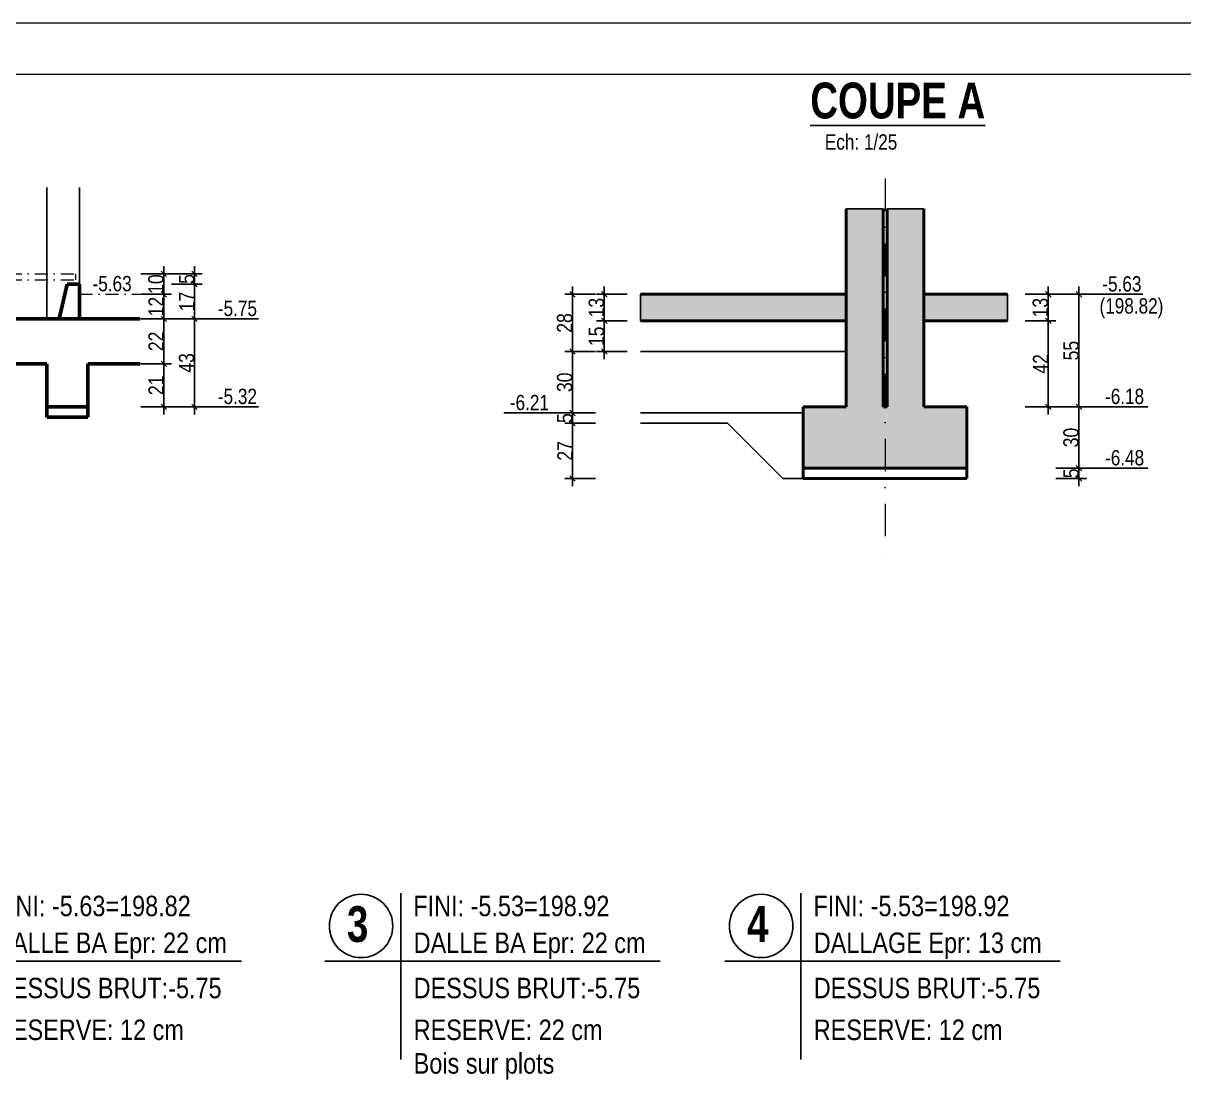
# Model space of a CAD drawing. Header units: centimetres. Extents: x 16433 to 114398, y -50094 to -12305.
# Drawn here: x 30195 to 31329, y -36081 to -35048 of the extents above; entities that cross this region are included whole.
import ezdxf
from ezdxf.enums import TextEntityAlignment as Align

# ---------------------------------------------------------------- set-up
doc = ezdxf.new("R2010")
doc.units = ezdxf.units.CM
doc.header["$LTSCALE"] = 0.5
doc.linetypes.add('TIRETPT2', pattern=[12.7, 6.35, -3.175, 0, -3.175])
doc.linetypes.add('TIRETPTX2', pattern=[50.8, 25.4, -12.7, 0, -12.7])
doc.layers.get('DEFPOINTS').update_dxf_attribs({"linetype": 'CONTINUOUS'})
for name, color, linetype, lineweight in [('01_Cad_1_', 5, 'CONTINUOUS', 9), ('01_murs_coup', 5, 'CONTINUOUS', 60), ('01_tram_axes', 2, 'TIRETPTX2', 9)]:
    doc.layers.add(name, color=color, linetype=linetype, lineweight=lineweight)
for name, color, linetype in [('01_cote_gen', 4, 'CONTINUOUS'), ('01_linteaux', 2, 'CONTINUOUS'), ('01_poch_murs', 253, 'CONTINUOUS'), ('01_texte', 230, 'CONTINUOUS'), ('AA_COTES', 2, 'CONTINUOUS')]:
    doc.layers.add(name, color=color, linetype=linetype)
doc.styles.add('ARIAL NA', font='ARIALN.TTF')
doc.styles.add('impact', font='impact.ttf')
doc.styles.add('MATTE_TXT', font='arial.ttf')
doc.styles.add('STYLE2', font='ARIALN.TTF')
doc.dimstyles.new('JB25', dxfattribs={"dimscale": 0.1, "dimtxt": 150, "dimasz": 15, "dimexe": 0.1, "dimexo": 0.1, "dimgap": 0.09, "dimtad": 1, "dimdec": 1, "dimlfac": 0.5, "dimdsep": 46, "dimtxsty": 'STYLE2', "dimblk1": 'BOND_G', "dimblk2": 'BOND_D', "dimsah": 1, "dimcen": 1.5, "dimdle": 0.01, "dimse1": 1, "dimse2": 1, "dimclrd": 4, "dimclre": 2, "dimclrt": 6, "dimazin": 2, "dimtfac": 2.333333, "dimtdec": 1, "dimtix": 1, "dimtmove": 2, "dimatfit": 3, "dimldrblk": 'BOND_G', "dimfxl": 1, "dimtolj": 1, "dimtzin": 0, "dimarcsym": 0})

# ---------------------------------------------------------------- blocks, each defined once
blk = doc.blocks.new('BOND_G')
at = {"layer": 'AA_COTES', "color": 0}
for p, q in [((0, -5), (0, 15)), ((5, 0), (-5, 0)), ((1.77, 1.77), (-1.77, -1.77))]:
    blk.add_line(p, q, dxfattribs=at)
blk = doc.blocks.new('BOND_D')
at = {"layer": 'AA_COTES', "color": 0}
for p, q in [((5, 0), (-5, 0)), ((-1.77, -1.77), (1.77, 1.77)), ((0, 5), (0, -15))]:
    blk.add_line(p, q, dxfattribs=at)
blk = doc.blocks.new('*D4233')
at = {"layer": '01_cote_gen', "color": 4, "lineweight": -2, "ltscale": 2, "transparency": 16777216}
blk.add_line((31197, -35314.7), (31197, -35337.7), dxfattribs=at)
at = {"layer": 'DEFPOINTS', "color": 0, "ltscale": 2}
for p in [(31157, -35313.2), (31157, -35339.2), (31197, -35339.2)]:
    blk.add_point(p, dxfattribs=at)
at = {"layer": '01_cote_gen', "color": 4, "lineweight": -2, "ltscale": 2, "transparency": 16777216, "xscale": 1.5, "yscale": 1.5, "zscale": 1.5}
for name, p, rotation in [('BOND_G', (31197, -35313.2), 90), ('BOND_D', (31197, -35339.2), 270)]:
    blk.add_blockref(name, p, dxfattribs=dict(at, rotation=rotation))
at = {"layer": '01_cote_gen', "color": 6, "ltscale": 2, "transparency": 16777216, "insert": (31189.3, -35326.2), "char_height": 15, "attachment_point": 5, "rotation": 90, "style": 'STYLE2'}
blk.add_mtext('\\A1;13', dxfattribs=at)
blk = doc.blocks.new('*D4234')
at = {"layer": '01_cote_gen', "color": 4, "lineweight": -2, "ltscale": 2, "transparency": 16777216}
blk.add_line((31227, -35314.7), (31227, -35421.7), dxfattribs=at)
at = {"layer": 'DEFPOINTS', "color": 0, "ltscale": 2}
for p in [(31204.5, -35313.2), (31179, -35423.2), (31227, -35423.2)]:
    blk.add_point(p, dxfattribs=at)
at = {"layer": '01_cote_gen', "color": 4, "lineweight": -2, "ltscale": 2, "transparency": 16777216, "xscale": 1.5, "yscale": 1.5, "zscale": 1.5}
for name, p, rotation in [('BOND_G', (31227, -35313.2), 90), ('BOND_D', (31227, -35423.2), 270)]:
    blk.add_blockref(name, p, dxfattribs=dict(at, rotation=rotation))
at = {"layer": '01_cote_gen', "color": 6, "ltscale": 2, "transparency": 16777216, "insert": (31219.4, -35368.2), "char_height": 15, "attachment_point": 5, "rotation": 90, "style": 'STYLE2'}
blk.add_mtext('\\A1;55', dxfattribs=at)
blk = doc.blocks.new('*D4235')
at = {"layer": '01_cote_gen', "color": 4, "lineweight": -2, "ltscale": 2, "transparency": 16777216}
blk.add_line((31227, -35424.7), (31227, -35481.7), dxfattribs=at)
at = {"layer": 'DEFPOINTS', "color": 0, "ltscale": 2}
for p in [(31215, -35423.2), (31117.5, -35483.2), (31227, -35483.2)]:
    blk.add_point(p, dxfattribs=at)
at = {"layer": '01_cote_gen', "color": 4, "lineweight": -2, "ltscale": 2, "transparency": 16777216, "xscale": 1.5, "yscale": 1.5, "zscale": 1.5}
for name, p, rotation in [('BOND_G', (31227, -35423.2), 90), ('BOND_D', (31227, -35483.2), 270)]:
    blk.add_blockref(name, p, dxfattribs=dict(at, rotation=rotation))
at = {"layer": '01_cote_gen', "color": 6, "ltscale": 2, "transparency": 16777216, "insert": (31219.3, -35453.2), "char_height": 15, "attachment_point": 5, "rotation": 90, "style": 'STYLE2'}
blk.add_mtext('\\A1;30', dxfattribs=at)
blk = doc.blocks.new('*D4236')
at = {"layer": '01_cote_gen', "color": 4, "lineweight": -2, "ltscale": 2, "transparency": 16777216}
blk.add_line((31227, -35484.7), (31227, -35491.7), dxfattribs=at)
at = {"layer": 'DEFPOINTS', "color": 0, "ltscale": 2}
for p in [(31117.5, -35483.2), (31117.5, -35493.2), (31227, -35493.2)]:
    blk.add_point(p, dxfattribs=at)
at = {"layer": '01_cote_gen', "color": 4, "lineweight": -2, "ltscale": 2, "transparency": 16777216, "xscale": 1.5, "yscale": 1.5, "zscale": 1.5}
for name, p, rotation in [('BOND_G', (31227, -35483.2), 90), ('BOND_D', (31227, -35493.2), 270)]:
    blk.add_blockref(name, p, dxfattribs=dict(at, rotation=rotation))
at = {"layer": '01_cote_gen', "color": 6, "ltscale": 2, "transparency": 16777216, "insert": (31219.4, -35488.2), "char_height": 15, "attachment_point": 5, "rotation": 90, "style": 'STYLE2'}
blk.add_mtext('\\A1;5', dxfattribs=at)
blk = doc.blocks.new('*D4248')
at = {"layer": '01_cote_gen', "color": 4, "lineweight": -2, "ltscale": 2, "transparency": 16777216}
blk.add_line((30763, -35337.7), (30763, -35314.7), dxfattribs=at)
at = {"layer": 'DEFPOINTS', "color": 0, "ltscale": 2}
for p in [(30763, -35313.2), (30785.5, -35313.2), (30785.5, -35339.2)]:
    blk.add_point(p, dxfattribs=at)
at = {"layer": '01_cote_gen', "color": 4, "lineweight": -2, "ltscale": 2, "transparency": 16777216, "xscale": 1.5, "yscale": 1.5, "zscale": 1.5}
for name, p, rotation in [('BOND_D', (30763, -35313.2), 90), ('BOND_G', (30763, -35339.2), 270)]:
    blk.add_blockref(name, p, dxfattribs=dict(at, rotation=rotation))
at = {"layer": '01_cote_gen', "color": 6, "ltscale": 2, "transparency": 16777216, "insert": (30755.3, -35326.2), "char_height": 15, "attachment_point": 5, "rotation": 90, "style": 'STYLE2'}
blk.add_mtext('\\A1;13', dxfattribs=at)
blk = doc.blocks.new('*D4249')
at = {"layer": '01_cote_gen', "color": 4, "lineweight": -2, "ltscale": 2, "transparency": 16777216}
blk.add_line((30732, -35367.7), (30732, -35314.7), dxfattribs=at)
at = {"layer": 'DEFPOINTS', "color": 0, "ltscale": 2}
for p in [(30732, -35313.2), (30755.5, -35313.2), (30785.5, -35369.2)]:
    blk.add_point(p, dxfattribs=at)
at = {"layer": '01_cote_gen', "color": 4, "lineweight": -2, "ltscale": 2, "transparency": 16777216, "xscale": 1.5, "yscale": 1.5, "zscale": 1.5}
for name, p, rotation in [('BOND_D', (30732, -35313.2), 90), ('BOND_G', (30732, -35369.2), 270)]:
    blk.add_blockref(name, p, dxfattribs=dict(at, rotation=rotation))
at = {"layer": '01_cote_gen', "color": 6, "ltscale": 2, "transparency": 16777216, "insert": (30724.3, -35341.2), "char_height": 15, "attachment_point": 5, "rotation": 90, "style": 'STYLE2'}
blk.add_mtext('\\A1;28', dxfattribs=at)
blk = doc.blocks.new('*D4250')
at = {"layer": '01_cote_gen', "color": 4, "lineweight": -2, "ltscale": 2, "transparency": 16777216}
blk.add_line((30763, -35367.7), (30763, -35340.7), dxfattribs=at)
at = {"layer": 'DEFPOINTS', "color": 0, "ltscale": 2}
for p in [(30763, -35339.2), (30812.5, -35339.2), (30812.5, -35369.2)]:
    blk.add_point(p, dxfattribs=at)
at = {"layer": '01_cote_gen', "color": 4, "lineweight": -2, "ltscale": 2, "transparency": 16777216, "xscale": 1.5, "yscale": 1.5, "zscale": 1.5}
for name, p, rotation in [('BOND_D', (30763, -35339.2), 90), ('BOND_G', (30763, -35369.2), 270)]:
    blk.add_blockref(name, p, dxfattribs=dict(at, rotation=rotation))
at = {"layer": '01_cote_gen', "color": 6, "ltscale": 2, "transparency": 16777216, "insert": (30755.3, -35354.2), "char_height": 15, "attachment_point": 5, "rotation": 90, "style": 'STYLE2'}
blk.add_mtext('\\A1;15', dxfattribs=at)
blk = doc.blocks.new('*D4251')
at = {"layer": '01_cote_gen', "color": 4, "lineweight": -2, "ltscale": 2, "transparency": 16777216}
blk.add_line((31197, -35340.7), (31197, -35421.7), dxfattribs=at)
at = {"layer": 'DEFPOINTS', "color": 0, "ltscale": 2}
for p in [(31116.3, -35339.2), (31096.5, -35423.2), (31197, -35423.2)]:
    blk.add_point(p, dxfattribs=at)
at = {"layer": '01_cote_gen', "color": 4, "lineweight": -2, "ltscale": 2, "transparency": 16777216, "xscale": 1.5, "yscale": 1.5, "zscale": 1.5}
for name, p, rotation in [('BOND_G', (31197, -35339.2), 90), ('BOND_D', (31197, -35423.2), 270)]:
    blk.add_blockref(name, p, dxfattribs=dict(at, rotation=rotation))
at = {"layer": '01_cote_gen', "color": 6, "ltscale": 2, "transparency": 16777216, "insert": (31189.5, -35381.2), "char_height": 15, "attachment_point": 5, "rotation": 90, "style": 'STYLE2'}
blk.add_mtext('\\A1;42', dxfattribs=at)
blk = doc.blocks.new('*D4252')
at = {"layer": '01_cote_gen', "color": 4, "lineweight": -2, "ltscale": 2, "transparency": 16777216}
blk.add_line((30732, -35427.7), (30732, -35370.7), dxfattribs=at)
at = {"layer": 'DEFPOINTS', "color": 0, "ltscale": 2}
for p in [(30732, -35369.2), (30804.5, -35369.2), (30804.5, -35429.2)]:
    blk.add_point(p, dxfattribs=at)
at = {"layer": '01_cote_gen', "color": 4, "lineweight": -2, "ltscale": 2, "transparency": 16777216, "xscale": 1.5, "yscale": 1.5, "zscale": 1.5}
for name, p, rotation in [('BOND_D', (30732, -35369.2), 90), ('BOND_G', (30732, -35429.2), 270)]:
    blk.add_blockref(name, p, dxfattribs=dict(at, rotation=rotation))
at = {"layer": '01_cote_gen', "color": 6, "ltscale": 2, "transparency": 16777216, "insert": (30724.3, -35399.2), "char_height": 15, "attachment_point": 5, "rotation": 90, "style": 'STYLE2'}
blk.add_mtext('\\A1;30', dxfattribs=at)
blk = doc.blocks.new('*D4253')
at = {"layer": '01_cote_gen', "color": 4, "lineweight": -2, "ltscale": 2, "transparency": 16777216}
blk.add_line((30732, -35437.7), (30732, -35430.7), dxfattribs=at)
at = {"layer": 'DEFPOINTS', "color": 0, "ltscale": 2}
for p in [(30732, -35429.2), (30805.5, -35429.2), (30805.5, -35439.2)]:
    blk.add_point(p, dxfattribs=at)
at = {"layer": '01_cote_gen', "color": 4, "lineweight": -2, "ltscale": 2, "transparency": 16777216, "xscale": 1.5, "yscale": 1.5, "zscale": 1.5}
for name, p, rotation in [('BOND_D', (30732, -35429.2), 90), ('BOND_G', (30732, -35439.2), 270)]:
    blk.add_blockref(name, p, dxfattribs=dict(at, rotation=rotation))
at = {"layer": '01_cote_gen', "color": 6, "ltscale": 2, "transparency": 16777216, "insert": (30724.4, -35434.2), "char_height": 15, "attachment_point": 5, "rotation": 90, "style": 'STYLE2'}
blk.add_mtext('\\A1;5', dxfattribs=at)
blk = doc.blocks.new('*D4254')
at = {"layer": '01_cote_gen', "color": 4, "lineweight": -2, "ltscale": 2, "transparency": 16777216}
blk.add_line((30732, -35491.7), (30732, -35440.7), dxfattribs=at)
at = {"layer": 'DEFPOINTS', "color": 0, "ltscale": 2}
for p in [(30732, -35439.2), (30850.5, -35439.2), (30937.5, -35493.2)]:
    blk.add_point(p, dxfattribs=at)
at = {"layer": '01_cote_gen', "color": 4, "lineweight": -2, "ltscale": 2, "transparency": 16777216, "xscale": 1.5, "yscale": 1.5, "zscale": 1.5}
for name, p, rotation in [('BOND_D', (30732, -35439.2), 90), ('BOND_G', (30732, -35493.2), 270)]:
    blk.add_blockref(name, p, dxfattribs=dict(at, rotation=rotation))
at = {"layer": '01_cote_gen', "color": 6, "ltscale": 2, "transparency": 16777216, "insert": (30724.5, -35466.2), "char_height": 15, "attachment_point": 5, "rotation": 90, "style": 'STYLE2'}
blk.add_mtext('\\A1;27', dxfattribs=at)
blk = doc.blocks.new('*D4483')
at = {"layer": '01_poch_murs', "color": 4, "lineweight": -2, "ltscale": 2, "transparency": 16777216}
blk.add_line((30332.5, -35338.7), (30332.5, -35379.7), dxfattribs=at)
at = {"layer": 'DEFPOINTS', "color": 0, "ltscale": 2}
for p in [(30309.4, -35337.2), (30309.4, -35381.2), (30332.5, -35381.2)]:
    blk.add_point(p, dxfattribs=at)
at = {"layer": '01_poch_murs', "color": 4, "lineweight": -2, "ltscale": 2, "transparency": 16777216, "xscale": 1.5, "yscale": 1.5, "zscale": 1.5}
for name, p, rotation in [('BOND_G', (30332.5, -35337.2), 90), ('BOND_D', (30332.5, -35381.2), 270)]:
    blk.add_blockref(name, p, dxfattribs=dict(at, rotation=rotation))
at = {"layer": '01_poch_murs', "color": 6, "ltscale": 2, "transparency": 16777216, "insert": (30324.9, -35359.2), "char_height": 15, "attachment_point": 5, "rotation": 90, "style": 'STYLE2'}
blk.add_mtext('\\A1;22', dxfattribs=at)
blk = doc.blocks.new('*D4484')
at = {"layer": '01_poch_murs', "color": 4, "lineweight": -2, "ltscale": 2, "transparency": 16777216}
blk.add_line((30332.5, -35382.7), (30332.5, -35421.7), dxfattribs=at)
at = {"layer": 'DEFPOINTS', "color": 0, "ltscale": 2}
for p in [(30302.1, -35381.2), (30260.7, -35423.2), (30332.5, -35423.2)]:
    blk.add_point(p, dxfattribs=at)
at = {"layer": '01_poch_murs', "color": 4, "lineweight": -2, "ltscale": 2, "transparency": 16777216, "xscale": 1.5, "yscale": 1.5, "zscale": 1.5}
for name, p, rotation in [('BOND_G', (30332.5, -35381.2), 90), ('BOND_D', (30332.5, -35423.2), 270)]:
    blk.add_blockref(name, p, dxfattribs=dict(at, rotation=rotation))
at = {"layer": '01_poch_murs', "color": 6, "ltscale": 2, "transparency": 16777216, "insert": (30324.9, -35402.2), "char_height": 15, "attachment_point": 5, "rotation": 90, "style": 'STYLE2'}
blk.add_mtext('\\A1;21', dxfattribs=at)
blk = doc.blocks.new('*D4485')
at = {"layer": '01_poch_murs', "color": 4, "lineweight": -2, "ltscale": 2, "transparency": 16777216}
blk.add_line((30362.4, -35338.7), (30362.4, -35421.7), dxfattribs=at)
at = {"layer": 'DEFPOINTS', "color": 0, "ltscale": 2}
for p in [(30340, -35337.2), (30340, -35423.2), (30362.4, -35423.2)]:
    blk.add_point(p, dxfattribs=at)
at = {"layer": '01_poch_murs', "color": 4, "lineweight": -2, "ltscale": 2, "transparency": 16777216, "xscale": 1.5, "yscale": 1.5, "zscale": 1.5}
for name, p, rotation in [('BOND_G', (30362.4, -35337.2), 90), ('BOND_D', (30362.4, -35423.2), 270)]:
    blk.add_blockref(name, p, dxfattribs=dict(at, rotation=rotation))
at = {"layer": '01_poch_murs', "color": 6, "ltscale": 2, "transparency": 16777216, "insert": (30354.7, -35380.2), "char_height": 15, "attachment_point": 5, "rotation": 90, "style": 'STYLE2'}
blk.add_mtext('\\A1;43', dxfattribs=at)
blk = doc.blocks.new('*D4486')
at = {"layer": '01_poch_murs', "color": 4, "lineweight": -2, "ltscale": 2, "transparency": 16777216}
blk.add_line((30332.5, -35314.7), (30332.5, -35335.7), dxfattribs=at)
at = {"layer": 'DEFPOINTS', "color": 0, "ltscale": 2}
for p in [(30279.5, -35313.2), (30273.4, -35337.2), (30332.5, -35337.2)]:
    blk.add_point(p, dxfattribs=at)
at = {"layer": '01_poch_murs', "color": 4, "lineweight": -2, "ltscale": 2, "transparency": 16777216, "xscale": 1.5, "yscale": 1.5, "zscale": 1.5}
for name, p, rotation in [('BOND_G', (30332.5, -35313.2), 90), ('BOND_D', (30332.5, -35337.2), 270)]:
    blk.add_blockref(name, p, dxfattribs=dict(at, rotation=rotation))
at = {"layer": '01_poch_murs', "color": 6, "ltscale": 2, "transparency": 16777216, "insert": (30324.9, -35325.2), "char_height": 15, "attachment_point": 5, "rotation": 90, "style": 'STYLE2'}
blk.add_mtext('\\A1;12', dxfattribs=at)
blk = doc.blocks.new('*D4487')
at = {"layer": '01_poch_murs', "color": 4, "lineweight": -2, "ltscale": 2, "transparency": 16777216}
blk.add_line((30362.4, -35304.7), (30362.4, -35335.7), dxfattribs=at)
at = {"layer": 'DEFPOINTS', "color": 0, "ltscale": 2}
for p in [(30280, -35303.2), (30300.1, -35337.2), (30362.4, -35337.2)]:
    blk.add_point(p, dxfattribs=at)
at = {"layer": '01_poch_murs', "color": 4, "lineweight": -2, "ltscale": 2, "transparency": 16777216, "xscale": 1.5, "yscale": 1.5, "zscale": 1.5}
for name, p, rotation in [('BOND_G', (30362.4, -35303.2), 90), ('BOND_D', (30362.4, -35337.2), 270)]:
    blk.add_blockref(name, p, dxfattribs=dict(at, rotation=rotation))
at = {"layer": '01_poch_murs', "color": 6, "ltscale": 2, "transparency": 16777216, "insert": (30354.9, -35320.2), "char_height": 15, "attachment_point": 5, "rotation": 90, "style": 'STYLE2'}
blk.add_mtext('\\A1;17', dxfattribs=at)
blk = doc.blocks.new('*D4488')
at = {"layer": '01_poch_murs', "color": 4, "lineweight": -2, "ltscale": 2, "transparency": 16777216}
blk.add_line((30362.4, -35294.7), (30362.4, -35301.7), dxfattribs=at)
at = {"layer": 'DEFPOINTS', "color": 0, "ltscale": 2}
for p in [(30276, -35293.2), (30276, -35303.2), (30362.4, -35303.2)]:
    blk.add_point(p, dxfattribs=at)
at = {"layer": '01_poch_murs', "color": 4, "lineweight": -2, "ltscale": 2, "transparency": 16777216, "xscale": 1.5, "yscale": 1.5, "zscale": 1.5}
for name, p, rotation in [('BOND_G', (30362.4, -35293.2), 90), ('BOND_D', (30362.4, -35303.2), 270)]:
    blk.add_blockref(name, p, dxfattribs=dict(at, rotation=rotation))
at = {"layer": '01_poch_murs', "color": 6, "ltscale": 2, "transparency": 16777216, "insert": (30354.8, -35298.2), "char_height": 15, "attachment_point": 5, "rotation": 90, "style": 'STYLE2'}
blk.add_mtext('\\A1;5', dxfattribs=at)
blk = doc.blocks.new('*D4493')
at = {"layer": '01_poch_murs', "color": 4, "lineweight": -2, "ltscale": 2, "transparency": 16777216}
blk.add_line((30332.5, -35294.7), (30332.5, -35311.7), dxfattribs=at)
at = {"layer": 'DEFPOINTS', "color": 0, "ltscale": 2}
for p in [(30246.1, -35293.2), (30256.8, -35313.2), (30332.5, -35313.2)]:
    blk.add_point(p, dxfattribs=at)
at = {"layer": '01_poch_murs', "color": 4, "lineweight": -2, "ltscale": 2, "transparency": 16777216, "xscale": 1.5, "yscale": 1.5, "zscale": 1.5}
for name, p, rotation in [('BOND_G', (30332.5, -35293.2), 90), ('BOND_D', (30332.5, -35313.2), 270)]:
    blk.add_blockref(name, p, dxfattribs=dict(at, rotation=rotation))
at = {"layer": '01_poch_murs', "color": 6, "ltscale": 2, "transparency": 16777216, "insert": (30324.8, -35303.2), "char_height": 15, "attachment_point": 5, "rotation": 90, "style": 'STYLE2'}
blk.add_mtext('\\A1;10', dxfattribs=at)

msp = doc.modelspace()

# ---------------------------------------------------------------- hatches: boundary and pattern name
at = {"layer": '01_poch_murs', "ltscale": 2}
h = msp.add_hatch(color=256, dxfattribs=at)
h.dxf.hatch_style = 1
h.paths.add_polyline_path([(31157.007, -35313.183), (31075.5, -35313.183), (31075.5, -35339.183), (31157.007, -35339.183)])
h.paths.add_polyline_path([(31075.5, -35229.592), (31039.5, -35229.592), (31039.5, -35423.18), (31037.5, -35423.18), (31037.5, -35483.18), (31117.5, -35483.18), (31117.5, -35423.18), (31075.5, -35423.18)])
h.paths.add_polyline_path([(31035.5, -35229.592), (30999.5, -35229.592), (30999.5, -35423.18), (30957.5, -35423.18), (30957.5, -35483.18), (31037.5, -35483.18), (31037.5, -35423.18), (31035.5, -35423.18)])
h = msp.add_hatch(color=256, dxfattribs=at)
h.dxf.hatch_style = 1
h.paths.add_polyline_path([(30999.5, -35313.183), (30798.5, -35313.183), (30798.5, -35339.183), (30999.5, -35339.183)])

# ---------------------------------------------------------------- linework, layer by layer
at = {"layer": '01_Cad_1_'}
msp.add_line((35072.592, -35048.151), (29132.592, -35048.151), dxfattribs=at)
at = {"layer": '01_Cad_1_', "color": 2}
msp.add_line((35022.592, -35098.151), (29182.592, -35098.151), dxfattribs=at)
at = {"layer": '01_linteaux'}
for p, q in [((30218.053, -35208.772), (30218.053, -35337.183)), ((30250.053, -35208.772), (30250.053, -35303.173)), ((30999.5, -35369.183), (30798.5, -35369.183)), ((30957.5, -35429.183), (30798.5, -35429.183)), ((30883.501, -35439.183), (30798.5, -35439.183)), ((30937.5, -35493.18), (30883.501, -35439.183)), ((30957.5, -35493.18), (30937.5, -35493.18))]:
    msp.add_line(p, q, dxfattribs=at)
at = {"layer": '01_murs_coup', "linetype": 'Continuous', "lineweight": 50}
for p, q in [((30999.5, -35423.18), (30999.5, -35229.592)), ((31035.5, -35423.18), (31035.5, -35229.592)), ((31039.5, -35423.18), (31039.5, -35229.592)), ((31075.5, -35423.18), (31075.5, -35229.592)), ((30999.5, -35313.183), (30798.5, -35313.183)), ((31075.5, -35313.183), (31157.007, -35313.183)), ((30999.5, -35339.183), (30798.5, -35339.183)), ((31075.5, -35339.183), (31157.007, -35339.183)), ((30957.5, -35493.18), (30957.5, -35423.18)), ((30957.5, -35423.18), (30999.5, -35423.18)), ((31035.5, -35423.18), (31039.5, -35423.18)), ((31075.5, -35423.18), (31117.5, -35423.18)), ((31117.5, -35423.18), (31117.5, -35493.18)), ((30957.5, -35483.18), (31117.5, -35483.18)), ((30957.5, -35493.18), (31117.5, -35493.18))]:
    msp.add_line(p, q, dxfattribs=at)
at = {"layer": '01_murs_coup'}
for p, q in [((30230.053, -35337.183), (30238.053, -35303.173)), ((30238.053, -35303.173), (30250.053, -35303.173)), ((30250.053, -35303.173), (30250.053, -35337.183)), ((29794.285, -35337.183), (30250.053, -35337.183)), ((30250.053, -35337.183), (30309.449, -35337.183)), ((29794.241, -35381.183), (30218.053, -35381.183)), ((30218.053, -35381.183), (30218.053, -35433.183)), ((30258.053, -35381.183), (30258.053, -35433.183)), ((30258.053, -35381.183), (30309.449, -35381.183)), ((30218.053, -35423.183), (30258.053, -35423.183)), ((30218.053, -35433.183), (30258.053, -35433.183))]:
    msp.add_line(p, q, dxfattribs=at)
at = {"layer": '01_poch_murs', "ltscale": 2}
for p, q in [((31035.5, -35229.592), (30999.5, -35229.592)), ((31075.5, -35229.592), (31039.5, -35229.592)), ((30798.5, -35313.183), (30798.5, -35339.183)), ((31157.007, -35313.183), (31157.007, -35339.183))]:
    msp.add_line(p, q, dxfattribs=at)
at = {"layer": '01_texte'}
for p, q in [((31234.5, -35313.183), (31289.544, -35313.183)), ((30369.915, -35337.183), (30424.959, -35337.183)), ((30369.915, -35423.183), (30424.959, -35423.183)), ((30664.688, -35429.183), (30724.5, -35429.183)), ((31234.5, -35423.18), (31294.312, -35423.18)), ((31234.5, -35483.18), (31294.312, -35483.18)), ((30563.949, -35898.712), (30563.949, -36061.355)), ((30955.05, -35898.712), (30955.05, -36061.355)), ((30080.541, -35965.097), (30408.255, -35965.097)), ((30489.777, -35965.097), (30817.49, -35965.097)), ((30880.878, -35965.097), (31208.592, -35965.097))]:
    msp.add_line(p, q, dxfattribs=at)
for centre in [(30525.224, -35930.687), (30916.325, -35930.687)]:
    msp.add_circle(centre, 30.98, dxfattribs=at)
at = {"layer": '01_tram_axes', "linetype": 'TIRETPT2', "ltscale": 10}
msp.add_line((31037.5, -35200.006), (31037.5, -35570.643), dxfattribs=at)
at = {"layer": '01_tram_axes'}
for p, q in [((29798.329, -35293.183), (30246.053, -35293.183)), ((29798.323, -35299.183), (30246.053, -35299.183)), ((30250.053, -35313.183), (30309.449, -35313.183))]:
    msp.add_line(p, q, dxfattribs=at)
at = {"layer": '01_tram_axes', "ltscale": 2}
msp.add_line((30246.053, -35293.183), (30246.053, -35299.183), dxfattribs=at)

# ---------------------------------------------------------------- texts
at = {"layer": '01_texte', "style": 'impact'}
msp.add_text('%%UCOUPE A', height=35, dxfattribs=at).set_placement((31049.842, -35151.709), align=Align.BOTTOM_CENTER)
at = {"layer": '01_texte', "style": 'MATTE_TXT', "width": 0.8}
for s, p in [('Ech: 1/25', (31013.965, -35176.269)), ('-5.63', (30281.841, -35314.733)), ('-5.63', (31268.94, -35314.959)), ('(198.82)', (31278.314, -35336.514)), ('-5.75', (30404.354, -35338.959)), ('-5.32', (30404.354, -35424.959)), ('-6.18', (31271.591, -35424.956)), ('-6.21', (30689.779, -35430.959)), ('-6.48', (31271.591, -35484.956))]:
    msp.add_text(s, height=15, dxfattribs=at).set_placement(p, align=Align.BOTTOM_CENTER)
at = {"layer": '01_texte', "style": 'ARIAL NA'}
for s, p in [('FINI: -5.63=198.82', (30167.052, -35921.151)), ('FINI: -5.53=198.92', (30576.288, -35921.151)), ('FINI: -5.53=198.92', (30967.389, -35921.151)), ('DALLE BA Epr: 22 cm', (30167.416, -35957.113)), ('DALLE BA Epr: 22 cm', (30576.651, -35957.113)), ('DALLAGE Epr: 13 cm', (30967.752, -35957.113)), ('DESSUS BRUT:-5.75', (30167.416, -36001.357)), ('DESSUS BRUT:-5.75', (30576.651, -36001.357)), ('DESSUS BRUT:-5.75', (30967.752, -36001.357)), ('RESERVE: 12 cm', (30167.416, -36042.198)), ('RESERVE: 22 cm', (30576.651, -36042.198)), ('RESERVE: 12 cm', (30967.752, -36042.198)), ('Bois sur plots', (30576.651, -36075.042))]:
    msp.add_text(s, height=20, dxfattribs=at).set_placement(p)
at = {"layer": '01_texte', "style": 'impact'}
for s, p in [('3', (30521.884, -35928.805)), ('4', (30912.986, -35928.805))]:
    msp.add_text(s, height=35, dxfattribs=at).set_placement(p, align=Align.MIDDLE_CENTER)

# ---------------------------------------------------------------- dimensions: what is measured, and where the dimension line sits
at = {"layer": '01_cote_gen', "ltscale": 2}
for base, p1, p2, picture, middle in [((30732, -35313.183), (30785.493, -35369.183), (30755.5, -35313.183), '*D4249', (30724.332, -35341.183)), ((30763, -35313.183), (30785.493, -35339.183), (30785.493, -35313.183), '*D4248', (30755.332, -35326.183)), ((31197, -35339.183), (31157.007, -35313.183), (31157.007, -35339.183), '*D4233', (31189.332, -35326.183)), ((31227, -35423.18), (31204.5, -35313.183), (31179, -35423.18), '*D4234', (31219.363, -35368.181)), ((30763, -35339.183), (30812.5, -35369.183), (30812.5, -35339.183), '*D4250', (30755.332, -35354.183)), ((31197, -35423.18), (31116.254, -35339.183), (31096.5, -35423.18), '*D4251', (31189.46, -35381.181)), ((30732, -35369.183), (30804.5, -35429.183), (30804.5, -35369.183), '*D4252', (30724.332, -35399.183)), ((31227, -35483.18), (31215, -35423.18), (31117.5, -35483.18), '*D4235', (31219.332, -35453.18)), ((30732, -35429.183), (30805.5, -35439.183), (30805.5, -35429.183), '*D4253', (30724.363, -35434.183)), ((30732, -35439.183), (30937.5, -35493.18), (30850.5, -35439.183), '*D4254', (30724.46, -35466.181)), ((31227, -35493.18), (31117.5, -35483.18), (31117.5, -35493.18), '*D4236', (31219.363, -35488.18))]:
    dim = msp.add_linear_dim(base=base, p1=p1, p2=p2, angle=90, dimstyle='JB25', dxfattribs=at)
    dim.commit()
    dim.dimension.update_dxf_attribs({"geometry": picture, "text_midpoint": middle})
at = {"layer": '01_poch_murs', "ltscale": 2}
for base, p1, p2, picture, middle in [((30332.484, -35313.183), (30246.053, -35293.183), (30256.843, -35313.183), '*D4493', (30324.816, -35303.183)), ((30362.415, -35303.173), (30275.984, -35293.183), (30275.984, -35303.173), '*D4488', (30354.778, -35298.178)), ((30362.415, -35337.183), (30279.984, -35303.173), (30300.124, -35337.183), '*D4487', (30354.875, -35320.178)), ((30332.484, -35337.183), (30279.519, -35313.183), (30273.387, -35337.183), '*D4486', (30324.944, -35325.183)), ((30332.484, -35381.183), (30309.449, -35337.183), (30309.449, -35381.183), '*D4483', (30324.944, -35359.183)), ((30362.415, -35423.183), (30339.984, -35337.183), (30339.984, -35423.183), '*D4485', (30354.747, -35380.183)), ((30332.484, -35423.183), (30302.056, -35381.183), (30260.705, -35423.183), '*D4484', (30324.944, -35402.183))]:
    dim = msp.add_linear_dim(base=base, p1=p1, p2=p2, angle=90, dimstyle='JB25', dxfattribs=at)
    dim.commit()
    dim.dimension.update_dxf_attribs({"geometry": picture, "text_midpoint": middle})

doc.saveas('drawing.dxf')
